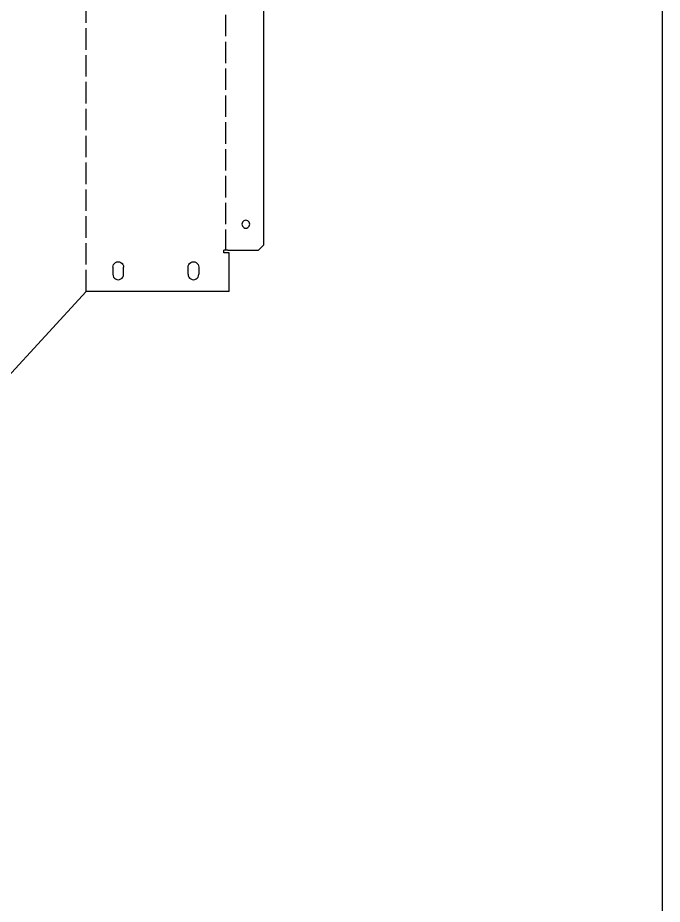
# Model space of a CAD drawing. Extents: x -1267 to 2080, y -21 to 4009.
# Drawn here: x 905.3 to 1265.5, y 1036.3 to 1531.7 of the extents above; entities that cross this region are included whole.
import ezdxf

# ---------------------------------------------------------------- set-up
doc = ezdxf.new("R2010")
doc.units = 0
doc.linetypes.add('ACAD_ISO02W100', pattern=[15, 12, -3])
doc.layers.add('Layer0', color=7, linetype='Continuous', true_color=0xffffff)

msp = doc.modelspace()

# ---------------------------------------------------------------- linework, layer by layer
at = {"layer": 'Layer0'}
for p, q in [((1265.48, 2191.59, -25.52), (1265.48, 1015.29, -25.52)), ((1042.77, 1404.8, 0.05), (1042.77, 1860.33, 0.05)), ((1030.64, 1416.9, 0.05), (1030.57, 1416.33, 0.05)), ((1030.86, 1417.43, 0.05), (1030.64, 1416.9, 0.05)), ((1031.21, 1417.89, 0.05), (1030.86, 1417.43, 0.05)), ((1031.67, 1418.24, 0.05), (1031.21, 1417.89, 0.05)), ((1032.2, 1418.46, 0.05), (1031.67, 1418.24, 0.05)), ((1032.77, 1418.53, 0.05), (1032.2, 1418.46, 0.05)), ((1033.34, 1418.46, 0.05), (1032.77, 1418.53, 0.05)), ((1033.87, 1418.24, 0.05), (1033.34, 1418.46, 0.05)), ((1034.33, 1417.89, 0.05), (1033.87, 1418.24, 0.05)), ((1034.68, 1417.43, 0.05), (1034.33, 1417.89, 0.05)), ((1034.89, 1416.9, 0.05), (1034.68, 1417.43, 0.05)), ((1034.97, 1416.33, 0.05), (1034.89, 1416.9, 0.05)), ((1030.57, 1416.33, 0.05), (1030.64, 1415.76, 0.05)), ((1030.64, 1415.76, 0.05), (1030.86, 1415.23, 0.05)), ((1030.86, 1415.23, 0.05), (1031.21, 1414.78, 0.05)), ((1031.21, 1414.78, 0.05), (1031.67, 1414.43, 0.05)), ((1031.67, 1414.43, 0.05), (1032.2, 1414.21, 0.05)), ((1032.2, 1414.21, 0.05), (1032.77, 1414.13, 0.05)), ((1032.77, 1414.13, 0.05), (1033.34, 1414.21, 0.05)), ((1033.34, 1414.21, 0.05), (1033.87, 1414.43, 0.05)), ((1033.87, 1414.43, 0.05), (1034.33, 1414.78, 0.05)), ((1034.33, 1414.78, 0.05), (1034.68, 1415.23, 0.05)), ((1034.68, 1415.23, 0.05), (1034.89, 1415.76, 0.05)), ((1034.89, 1415.76, 0.05), (1034.97, 1416.33, 0.05)), ((1042.77, 1404.8, 0.05), (1039.77, 1401.8, 0.05)), ((1020.47, 1400.3, 0.05), (1020.47, 1401.8, 0.05)), ((1021.47, 1401.8, 0.05), (1020.47, 1401.8, 0.05)), ((1023.47, 1400.3, 0.05), (1020.47, 1400.3, 0.05)), ((1022.77, 1401.8, 0.05), (1021.47, 1401.8, 0.05)), ((1022.77, 1401.8, 0.05), (1039.77, 1401.8, 0.05)), ((1023.47, 1378.8, 0.05), (1023.47, 1400.3, 0.05)), ((958.47, 1392.33, 0.05), (958.57, 1393.1, 0.05)), ((958.47, 1392.33, 0.05), (958.47, 1390.33, 0.05)), ((958.57, 1393.1, 0.05), (958.87, 1393.83, 0.05)), ((958.87, 1393.83, 0.05), (959.35, 1394.45, 0.05)), ((959.35, 1394.45, 0.05), (959.97, 1394.93, 0.05)), ((959.97, 1394.93, 0.05), (960.69, 1395.22, 0.05)), ((960.69, 1395.22, 0.05), (961.47, 1395.33, 0.05)), ((961.47, 1395.33, 0.05), (962.25, 1395.22, 0.05)), ((962.25, 1395.22, 0.05), (962.97, 1394.93, 0.05)), ((962.97, 1394.93, 0.05), (963.59, 1394.45, 0.05)), ((963.59, 1394.45, 0.05), (964.07, 1393.83, 0.05)), ((964.07, 1393.83, 0.05), (964.37, 1393.1, 0.05)), ((964.37, 1393.1, 0.05), (964.47, 1392.33, 0.05)), ((964.47, 1390.33, 0.05), (964.47, 1392.33, 0.05)), ((1000.47, 1392.33, 0.05), (1000.57, 1393.1, 0.05)), ((1000.47, 1390.33, 0.05), (1000.47, 1392.33, 0.05)), ((1000.57, 1393.1, 0.05), (1000.87, 1393.83, 0.05)), ((1000.87, 1393.83, 0.05), (1001.35, 1394.45, 0.05)), ((1001.35, 1394.45, 0.05), (1001.97, 1394.93, 0.05)), ((1001.97, 1394.93, 0.05), (1002.69, 1395.22, 0.05)), ((1002.69, 1395.22, 0.05), (1003.47, 1395.33, 0.05)), ((1003.47, 1395.33, 0.05), (1004.25, 1395.22, 0.05)), ((1004.25, 1395.22, 0.05), (1004.97, 1394.93, 0.05)), ((1004.97, 1394.93, 0.05), (1005.59, 1394.45, 0.05)), ((1005.59, 1394.45, 0.05), (1006.07, 1393.83, 0.05)), ((1006.07, 1393.83, 0.05), (1006.37, 1393.1, 0.05)), ((1006.37, 1393.1, 0.05), (1006.47, 1392.33, 0.05)), ((1006.47, 1392.33, 0.05), (1006.47, 1390.33, 0.05)), ((958.47, 1390.33, 0.05), (958.47, 1388.33, 0.05)), ((958.47, 1388.33, 0.05), (958.57, 1387.55, 0.05)), ((958.57, 1387.55, 0.05), (958.87, 1386.83, 0.05)), ((964.07, 1386.83, 0.05), (964.37, 1387.55, 0.05)), ((964.37, 1387.55, 0.05), (964.47, 1388.33, 0.05)), ((964.47, 1388.33, 0.05), (964.47, 1390.33, 0.05)), ((1000.47, 1388.33, 0.05), (1000.47, 1390.33, 0.05)), ((1000.47, 1388.33, 0.05), (1000.57, 1387.55, 0.05)), ((1000.57, 1387.55, 0.05), (1000.87, 1386.83, 0.05)), ((1006.07, 1386.83, 0.05), (1006.37, 1387.55, 0.05)), ((1006.37, 1387.55, 0.05), (1006.47, 1388.33, 0.05)), ((1006.47, 1390.33, 0.05), (1006.47, 1388.33, 0.05)), ((958.87, 1386.83, 0.05), (959.35, 1386.21, 0.05)), ((959.35, 1386.21, 0.05), (959.97, 1385.73, 0.05)), ((959.97, 1385.73, 0.05), (960.69, 1385.43, 0.05)), ((960.69, 1385.43, 0.05), (961.47, 1385.33, 0.05)), ((961.47, 1385.33, 0.05), (962.25, 1385.43, 0.05)), ((962.25, 1385.43, 0.05), (962.97, 1385.73, 0.05)), ((962.97, 1385.73, 0.05), (963.59, 1386.21, 0.05)), ((963.59, 1386.21, 0.05), (964.07, 1386.83, 0.05)), ((1000.87, 1386.83, 0.05), (1001.35, 1386.21, 0.05)), ((1001.35, 1386.21, 0.05), (1001.97, 1385.73, 0.05)), ((1001.97, 1385.73, 0.05), (1002.69, 1385.43, 0.05)), ((1002.69, 1385.43, 0.05), (1003.47, 1385.33, 0.05)), ((1003.47, 1385.33, 0.05), (1004.25, 1385.43, 0.05)), ((1004.25, 1385.43, 0.05), (1004.97, 1385.73, 0.05)), ((1004.97, 1385.73, 0.05), (1005.59, 1386.21, 0.05)), ((1005.59, 1386.21, 0.05), (1006.07, 1386.83, 0.05)), ((897.71, 1328.83, 0.05), (943.47, 1378.8, 0.05)), ((1023.47, 1378.8, 0.05), (943.47, 1378.8, 0.05))]:
    msp.add_line(p, q, dxfattribs=at)
at = {"layer": 'Layer0', "color": 2, "linetype": 'ACAD_ISO02W100', "true_color": 0xffff00}
for p, q in [((943.47, 1378.8, 0.05), (943.47, 1977.13, 0.05)), ((1021.47, 1863.33, 0.05), (1021.47, 1401.8, 0.05))]:
    msp.add_line(p, q, dxfattribs=at)

doc.saveas('drawing.dxf')
